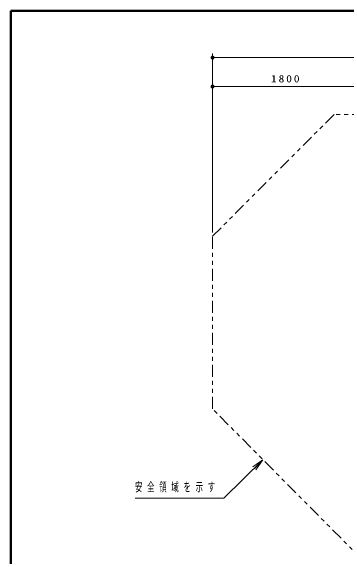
# Model space of a CAD drawing. Units: millimetres on the paper, scale 1:50. Extents: x -385 to 840, y 0 to 267.
# Drawn here: x -385 to -301.1, y 130.8 to 267 of the extents above; entities that cross this region are included whole.
import ezdxf

# ---------------------------------------------------------------- set-up
doc = ezdxf.new("R2010")
doc.units = ezdxf.units.MM
doc.linetypes.add('USER3', pattern=[8, 3, -1, 1, -1, 1, -1])
doc.layers.add('1_50', color=7, linetype='Continuous', lineweight=25)
doc.layers.add('LY_3', color=7, linetype='Continuous', lineweight=13)
doc.styles.add('ＭＳ ゴシック', font='')
doc.styles.get('ＭＳ ゴシック').set_extended_font_data('MS Gothic')

# ---------------------------------------------------------------- blocks, each defined once
blk = doc.blocks.new('filled_dot')
at = {"color": 0, "linetype": 'Continuous', "lineweight": -2, "const_width": 1.25}
blk.add_lwpolyline([(-0.625, 0, 1), (0.625, 0, 1)], format="xyb", close=True, dxfattribs=at)

msp = doc.modelspace()

# ---------------------------------------------------------------- linework, layer by layer
at = {"layer": '1_50', "lineweight": 13}
for p, q in [((-334.555, 211.648), (-334.555, 256.33)), ((-334.555, 255.33), (-194.213, 255.33)), ((-334.555, 248.104), (-298.555, 248.104)), ((-324.441, 153.073), (-321.945, 154.811)), ((-321.945, 154.811), (-324.092, 152.715)), ((-321.945, 154.811), (-323.742, 152.357))]:
    msp.add_line(p, q, dxfattribs=at)
at = {"layer": '1_50', "linetype": 'USER3', "lineweight": 13}
for p, q in [((-334.555, 210.71), (-304.126, 241.138)), ((-224.641, 241.138), (-304.244, 241.138)), ((-334.555, 167.569), (-334.555, 210.648)), ((-285.499, 118.222), (-334.555, 167.569))]:
    msp.add_line(p, q, dxfattribs=at)
at = {"layer": '1_50', "lineweight": 13}
msp.add_lwpolyline([(-321.945, 154.811), (-331.714, 145.273), (-353.941, 145.273)], dxfattribs=at)
at = {"layer": 'LY_3', "lineweight": 50}
for p, q in [((-385, 267), (-385, 0)), ((0, 267), (-385, 267))]:
    msp.add_line(p, q, dxfattribs=at)

# ---------------------------------------------------------------- block references
at = {"layer": '1_50', "lineweight": 13, "xscale": 0.4, "yscale": 0.4}
for p in [(-334.555, 255.33), (-334.555, 248.104)]:
    msp.add_blockref('filled_dot', p, dxfattribs=at)

# ---------------------------------------------------------------- texts
at = {"layer": '1_50', "style": 'ＭＳ ゴシック'}
for s, insert, char_height, attachment_point in [('\\T1.33;\\W1.15;1800', (-316.134, 249.104), 1.833, 8), ('\\T1.64;\\W0.6;安全領域を示す', (-353.941, 147.923), 2.199, 4)]:
    msp.add_mtext(s, dxfattribs=dict(at, insert=insert, char_height=char_height, attachment_point=attachment_point))

doc.saveas('drawing.dxf')
